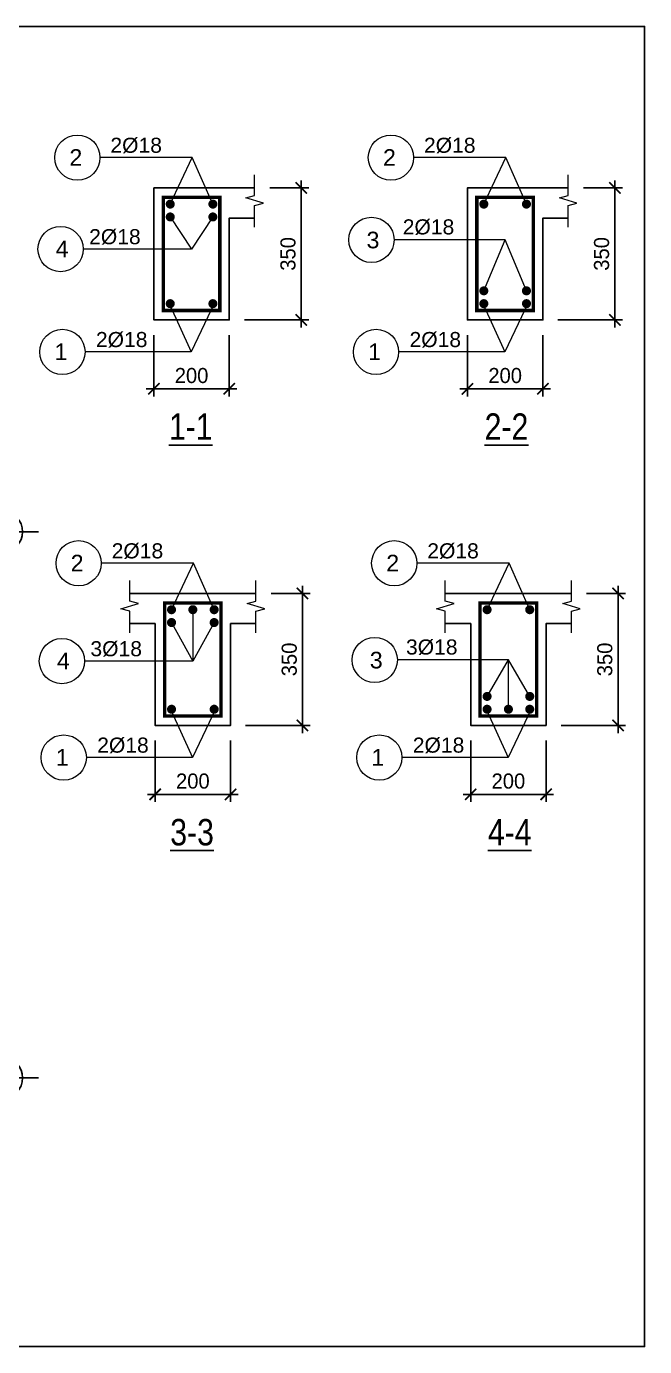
# Model space of a CAD drawing. Header units: millimetres. Extents: x -559287 to -299624, y 2351330 to 2655682.
# Drawn here: x -493174 to -484977, y 2515222 to 2532719 of the extents above; entities that cross this region are included whole.
import ezdxf
from ezdxf.enums import TextEntityAlignment as Align

# ---------------------------------------------------------------- set-up
doc = ezdxf.new("R2010")
doc.units = ezdxf.units.MM
doc.header["$LTSCALE"] = 10
doc.layers.get('0').update_dxf_attribs({"lineweight": 20})
doc.layers.get('Defpoints').update_dxf_attribs({"lineweight": 20})
for name, color, linetype, lineweight in [('Dim', 251, 'Continuous', 15), ('Net manh', 8, 'Continuous', 13), ('Net thay', 4, 'Continuous', 25), ('Text', 54, 'Continuous', 25), ('Thep dai', 2, 'Continuous', 50), ('Thep doc', 140, 'Continuous', 60)]:
    doc.layers.add(name, color=color, linetype=linetype, lineweight=lineweight)
doc.layers.add('ththep', color=3, linetype='Continuous')
doc.styles.add('HELVE', font='VHAVAN.TTF', dxfattribs={"height": 800})
doc.styles.add('IN-NHO', font='VHELVEN.TTF', dxfattribs={"height": 200})
doc.styles.add('NGHIA5', font='arial_0.ttf', dxfattribs={"height": 180})
doc.styles.get("Standard").update_dxf_attribs({"font": 'nghia5.shx', "height": 200})
doc.styles.add('STYLE1-S1', font='VHARIALN.TTF')
doc.dimstyles.new('dim20', dxfattribs={"dimscale": 100, "dimtxt": 200, "dimasz": 1.5, "dimexe": 1, "dimexo": 2, "dimgap": 0.75, "dimtad": 1, "dimdec": 0, "dimlfac": 0.2, "dimzin": 0, "dimdsep": 46, "dimtxsty": 'Standard', "dimblk1": 'ARCHTICK', "dimblk2": 'ARCHTICK', "dimsah": 1, "dimcen": 0.09, "dimdle": 1, "dimclrd": 256, "dimclre": 256, "dimclrt": 54, "dimadec": 0, "dimazin": 0, "dimtfac": 1, "dimtdec": 0, "dimtofl": 0, "dimtmove": 2, "dimatfit": 3, "dimfxl": 0, "dimtolj": 1, "dimtzin": 0, "dimarcsym": 0})

# ---------------------------------------------------------------- blocks, each defined once
blk = doc.blocks.new('truc ngang-helve')
for points in [[(0, -4.8), (0, 0)], [(-2.33, -7.13), (-7.13, -7.13)], [(2.33, -7.13), (7.13, -7.13)], [(0, -9.45), (0, -14.26)]]:
    blk.add_lwpolyline(points)
blk.add_circle((0, -7.13), 4)
at = {"style": 'HELVE'}
blk.add_attdef('A', text='', height=4.5, dxfattribs=at).set_placement((0.03, -7.01), align=Align.MIDDLE_CENTER)
blk = doc.blocks.new('_ARCHTICK')
at = {"color": 0, "linetype": 'ByBlock', "const_width": 0.15}
blk.add_lwpolyline([(-0.5, -0.5), (0.5, 0.5)], dxfattribs=at)
blk = doc.blocks.new('*D187')
at = {"layer": 'Defpoints', "color": 0, "transparency": 16777216}
for p in [(-491484, 2528829), (-490484, 2528829), (-490484, 2527916)]:
    blk.add_point(p, dxfattribs=at)
at = {"layer": 'Dim', "lineweight": -2, "transparency": 16777216}
for p, q in [((-491484, 2528629), (-491484, 2527816)), ((-490484, 2528629), (-490484, 2527816)), ((-491584, 2527916), (-490384, 2527916))]:
    blk.add_line(p, q, dxfattribs=at)
at = {"layer": 'Dim', "lineweight": -2, "transparency": 16777216, "xscale": 150, "yscale": 150, "zscale": 150, "rotation": 180}
blk.add_blockref('_ARCHTICK', (-491484, 2527916), dxfattribs=at)
at = {"layer": 'Dim', "lineweight": -2, "transparency": 16777216, "xscale": 150, "yscale": 150, "zscale": 150}
blk.add_blockref('_ARCHTICK', (-490484, 2527916), dxfattribs=at)
at = {"layer": 'Dim', "color": 54, "transparency": 16777216, "insert": (-490984, 2528091), "char_height": 200, "attachment_point": 5}
blk.add_mtext('\\A1;200', dxfattribs=at)
blk = doc.blocks.new('*D188')
at = {"layer": 'Defpoints', "color": 0, "transparency": 16777216}
for p in [(-490147, 2530579), (-489530, 2530579), (-490484, 2528829)]:
    blk.add_point(p, dxfattribs=at)
at = {"layer": 'Dim', "lineweight": -2, "transparency": 16777216}
for p, q in [((-489947, 2530579), (-489430, 2530579)), ((-489530, 2528729), (-489530, 2530679)), ((-490284, 2528829), (-489430, 2528829))]:
    blk.add_line(p, q, dxfattribs=at)
at = {"layer": 'Dim', "lineweight": -2, "transparency": 16777216, "xscale": 150, "yscale": 150, "zscale": 150}
for p, rotation in [((-489530, 2530579), 90), ((-489530, 2528829), 270)]:
    blk.add_blockref('_ARCHTICK', p, dxfattribs=dict(at, rotation=rotation))
at = {"layer": 'Dim', "color": 54, "transparency": 16777216, "insert": (-489705, 2529704), "char_height": 200, "attachment_point": 5, "rotation": 90}
blk.add_mtext('\\A1;350', dxfattribs=at)
blk = doc.blocks.new('*D189')
at = {"layer": 'Defpoints', "color": 0, "transparency": 16777216}
for p in [(-487326, 2528829), (-486326, 2528829), (-486326, 2527916)]:
    blk.add_point(p, dxfattribs=at)
at = {"layer": 'Dim', "lineweight": -2, "transparency": 16777216}
for p, q in [((-487326, 2528629), (-487326, 2527816)), ((-486326, 2528629), (-486326, 2527816)), ((-487426, 2527916), (-486226, 2527916))]:
    blk.add_line(p, q, dxfattribs=at)
at = {"layer": 'Dim', "lineweight": -2, "transparency": 16777216, "xscale": 150, "yscale": 150, "zscale": 150, "rotation": 180}
blk.add_blockref('_ARCHTICK', (-487326, 2527916), dxfattribs=at)
at = {"layer": 'Dim', "lineweight": -2, "transparency": 16777216, "xscale": 150, "yscale": 150, "zscale": 150}
blk.add_blockref('_ARCHTICK', (-486326, 2527916), dxfattribs=at)
at = {"layer": 'Dim', "color": 54, "transparency": 16777216, "insert": (-486826, 2528091), "char_height": 200, "attachment_point": 5}
blk.add_mtext('\\A1;200', dxfattribs=at)
blk = doc.blocks.new('*D190')
at = {"layer": 'Defpoints', "color": 0, "transparency": 16777216}
for p in [(-485989, 2530579), (-485372, 2530579), (-486326, 2528829)]:
    blk.add_point(p, dxfattribs=at)
at = {"layer": 'Dim', "lineweight": -2, "transparency": 16777216}
for p, q in [((-485789, 2530579), (-485272, 2530579)), ((-485372, 2528729), (-485372, 2530679)), ((-486126, 2528829), (-485272, 2528829))]:
    blk.add_line(p, q, dxfattribs=at)
at = {"layer": 'Dim', "lineweight": -2, "transparency": 16777216, "xscale": 150, "yscale": 150, "zscale": 150}
for p, rotation in [((-485372, 2530579), 90), ((-485372, 2528829), 270)]:
    blk.add_blockref('_ARCHTICK', p, dxfattribs=dict(at, rotation=rotation))
at = {"layer": 'Dim', "color": 54, "transparency": 16777216, "insert": (-485547, 2529704), "char_height": 200, "attachment_point": 5, "rotation": 90}
blk.add_mtext('\\A1;350', dxfattribs=at)
blk = doc.blocks.new('*D191')
at = {"layer": 'Defpoints', "color": 0, "transparency": 16777216}
for p in [(-491467, 2523454), (-490467, 2523454), (-490467, 2522541)]:
    blk.add_point(p, dxfattribs=at)
at = {"layer": 'Dim', "lineweight": -2, "transparency": 16777216}
for p, q in [((-491467, 2523254), (-491467, 2522441)), ((-490467, 2523254), (-490467, 2522441)), ((-491567, 2522541), (-490367, 2522541))]:
    blk.add_line(p, q, dxfattribs=at)
at = {"layer": 'Dim', "lineweight": -2, "transparency": 16777216, "xscale": 150, "yscale": 150, "zscale": 150, "rotation": 180}
blk.add_blockref('_ARCHTICK', (-491467, 2522541), dxfattribs=at)
at = {"layer": 'Dim', "lineweight": -2, "transparency": 16777216, "xscale": 150, "yscale": 150, "zscale": 150}
blk.add_blockref('_ARCHTICK', (-490467, 2522541), dxfattribs=at)
at = {"layer": 'Dim', "color": 54, "transparency": 16777216, "insert": (-490967, 2522716), "char_height": 200, "attachment_point": 5}
blk.add_mtext('\\A1;200', dxfattribs=at)
blk = doc.blocks.new('*D192')
at = {"layer": 'Defpoints', "color": 0, "transparency": 16777216}
for p in [(-490130, 2525204), (-489513, 2525204), (-490467, 2523454)]:
    blk.add_point(p, dxfattribs=at)
at = {"layer": 'Dim', "lineweight": -2, "transparency": 16777216}
for p, q in [((-489513, 2523354), (-489513, 2525304)), ((-489930, 2525204), (-489413, 2525204)), ((-490267, 2523454), (-489413, 2523454))]:
    blk.add_line(p, q, dxfattribs=at)
at = {"layer": 'Dim', "lineweight": -2, "transparency": 16777216, "xscale": 150, "yscale": 150, "zscale": 150}
for p, rotation in [((-489513, 2525204), 90), ((-489513, 2523454), 270)]:
    blk.add_blockref('_ARCHTICK', p, dxfattribs=dict(at, rotation=rotation))
at = {"layer": 'Dim', "color": 54, "transparency": 16777216, "insert": (-489688, 2524329), "char_height": 200, "attachment_point": 5, "rotation": 90}
blk.add_mtext('\\A1;350', dxfattribs=at)
blk = doc.blocks.new('*D193')
at = {"layer": 'Defpoints', "color": 0, "transparency": 16777216}
for p in [(-487283, 2523454), (-486283, 2523454), (-486283, 2522541)]:
    blk.add_point(p, dxfattribs=at)
at = {"layer": 'Dim', "lineweight": -2, "transparency": 16777216}
for p, q in [((-487283, 2523254), (-487283, 2522441)), ((-486283, 2523254), (-486283, 2522441)), ((-487383, 2522541), (-486183, 2522541))]:
    blk.add_line(p, q, dxfattribs=at)
at = {"layer": 'Dim', "lineweight": -2, "transparency": 16777216, "xscale": 150, "yscale": 150, "zscale": 150, "rotation": 180}
blk.add_blockref('_ARCHTICK', (-487283, 2522541), dxfattribs=at)
at = {"layer": 'Dim', "lineweight": -2, "transparency": 16777216, "xscale": 150, "yscale": 150, "zscale": 150}
blk.add_blockref('_ARCHTICK', (-486283, 2522541), dxfattribs=at)
at = {"layer": 'Dim', "color": 54, "transparency": 16777216, "insert": (-486783, 2522716), "char_height": 200, "attachment_point": 5}
blk.add_mtext('\\A1;200', dxfattribs=at)
blk = doc.blocks.new('*D194')
at = {"layer": 'Defpoints', "color": 0, "transparency": 16777216}
for p in [(-485946, 2525204), (-485329, 2525204), (-486283, 2523454)]:
    blk.add_point(p, dxfattribs=at)
at = {"layer": 'Dim', "lineweight": -2, "transparency": 16777216}
for p, q in [((-485329, 2523354), (-485329, 2525304)), ((-485746, 2525204), (-485229, 2525204)), ((-486083, 2523454), (-485229, 2523454))]:
    blk.add_line(p, q, dxfattribs=at)
at = {"layer": 'Dim', "lineweight": -2, "transparency": 16777216, "xscale": 150, "yscale": 150, "zscale": 150}
for p, rotation in [((-485329, 2525204), 90), ((-485329, 2523454), 270)]:
    blk.add_blockref('_ARCHTICK', p, dxfattribs=dict(at, rotation=rotation))
at = {"layer": 'Dim', "color": 54, "transparency": 16777216, "insert": (-485504, 2524329), "char_height": 200, "attachment_point": 5, "rotation": 90}
blk.add_mtext('\\A1;350', dxfattribs=at)

msp = doc.modelspace()

# ---------------------------------------------------------------- linework, layer by layer
at = {"layer": 'Net manh'}
for points in [[(-490701.5, 2530363.9), (-490974.6, 2530979.9), (-492198.4, 2530979.9)], [(-491266.8, 2530363.9), (-490974.6, 2530979.9), (-492198.4, 2530979.9)], [(-486543.5, 2530363.9), (-486816.6, 2530979.9), (-488040.4, 2530979.9)], [(-487108.8, 2530363.9), (-486816.6, 2530979.9), (-488040.4, 2530979.9)], [(-491266.8, 2530193.9), (-490984.1, 2529768.2), (-492420.7, 2529768.2)], [(-490701.5, 2530193.9), (-490984.1, 2529768.2), (-492420.7, 2529768.2)], [(-487108.8, 2529214.7), (-486826.2, 2529890.4), (-488298.3, 2529890.4)], [(-486543.5, 2529214.7), (-486826.2, 2529890.4), (-488298.3, 2529890.4)], [(-491284.3, 2529054.3), (-490989.3, 2528404.9), (-492396.3, 2528404.9)], [(-490678.4, 2529053.7), (-490989.3, 2528404.9), (-492396.3, 2528404.9)], [(-487126.3, 2529054.3), (-486831.3, 2528404.9), (-488238.3, 2528404.9)], [(-486520.4, 2529053.7), (-486831.3, 2528404.9), (-488238.3, 2528404.9)], [(-490684.4, 2524988.4), (-490957.5, 2525604.3), (-492181.3, 2525604.3)], [(-491249.7, 2524988.4), (-490957.5, 2525604.3), (-492181.3, 2525604.3)], [(-486500.1, 2524988.4), (-486773.2, 2525604.3), (-487997, 2525604.3)], [(-487065.4, 2524988.4), (-486773.2, 2525604.3), (-487997, 2525604.3)], [(-490967.1, 2524988.4), (-490967.1, 2524307.1), (-492403.6, 2524307.1)], [(-491249.7, 2524818.4), (-490967.1, 2524307.1), (-492403.6, 2524307.1)], [(-490684.4, 2524818.4), (-490967.1, 2524307.1), (-492403.6, 2524307.1)], [(-487065.4, 2523839.1), (-486782.8, 2524322.1), (-488254.9, 2524322.1)], [(-486500.1, 2523839.1), (-486782.8, 2524322.1), (-488254.9, 2524322.1)], [(-486782.8, 2523669.1), (-486782.8, 2524322.1), (-488254.9, 2524322.1)], [(-491267.2, 2523678.8), (-490972.2, 2523029.3), (-492379.2, 2523029.3)], [(-490661.3, 2523678.1), (-490972.2, 2523029.3), (-492379.2, 2523029.3)], [(-487082.9, 2523678.8), (-486787.9, 2523029.3), (-488194.9, 2523029.3)], [(-486477, 2523678.1), (-486787.9, 2523029.3), (-488194.9, 2523029.3)]]:
    msp.add_lwpolyline(points, dxfattribs=at)
at = {"layer": 'Net manh', "ltscale": 3}
for points in [[(-490147.4, 2530058.4), (-490147.4, 2530346.5), (-490031.5, 2530377.5), (-490263.3, 2530447.4), (-490147.4, 2530478.5), (-490147.4, 2530752.4)], [(-485989.4, 2530058.4), (-485989.4, 2530346.5), (-485873.5, 2530377.5), (-486105.3, 2530447.4), (-485989.4, 2530478.5), (-485989.4, 2530752.4)], [(-491803.8, 2524682.8), (-491803.8, 2524970.9), (-491919.7, 2525002), (-491687.9, 2525071.9), (-491803.8, 2525102.9), (-491803.8, 2525376.8)], [(-490130.3, 2524682.8), (-490130.3, 2524970.9), (-490014.4, 2525002), (-490246.2, 2525071.9), (-490130.3, 2525102.9), (-490130.3, 2525376.8)], [(-487619.5, 2524682.8), (-487619.5, 2524970.9), (-487735.4, 2525002), (-487503.6, 2525071.9), (-487619.5, 2525102.9), (-487619.5, 2525376.8)], [(-485946, 2524682.8), (-485946, 2524970.9), (-485830.1, 2525002), (-486061.9, 2525071.9), (-485946, 2525102.9), (-485946, 2525376.8)]]:
    msp.add_lwpolyline(points, dxfattribs=at)
at = {"layer": 'Net manh'}
for centre in [(-492498.4, 2530979.9), (-488340.4, 2530979.9), (-492720.7, 2529768.2), (-488598.3, 2529890.4), (-492696.3, 2528404.9), (-488538.3, 2528404.9), (-492481.3, 2525604.3), (-488297, 2525604.3), (-492703.6, 2524307.1), (-488554.9, 2524322.1), (-492679.2, 2523029.3), (-488494.9, 2523029.3)]:
    msp.add_circle(centre, 300, dxfattribs=at)
at = {"layer": 'Net thay', "ltscale": 10}
for points in [[(-490147.4, 2530579.3), (-491484.1, 2530579.3), (-491484.1, 2528829.3), (-490484.1, 2528829.3), (-490484.1, 2530179.3), (-490147.4, 2530179.3)], [(-485989.4, 2530579.3), (-487326.2, 2530579.3), (-487326.2, 2528829.3), (-486326.2, 2528829.3), (-486326.2, 2530179.3), (-485989.4, 2530179.3)], [(-490130.3, 2525203.8), (-491803.8, 2525203.8)], [(-485946, 2525203.8), (-487619.5, 2525203.8)], [(-491803.8, 2524803.8), (-491467.1, 2524803.8), (-491467.1, 2523453.8), (-490467.1, 2523453.8), (-490467.1, 2524803.8), (-490130.3, 2524803.8)], [(-487619.5, 2524803.8), (-487282.8, 2524803.8), (-487282.8, 2523453.8), (-486282.8, 2523453.8), (-486282.8, 2524803.8), (-485946, 2524803.8)]]:
    msp.add_lwpolyline(points, dxfattribs=at)
at = {"layer": 'Thep dai', "const_width": 45}
for points in [[(-491359.1, 2528954.3), (-490609.1, 2528954.3), (-490609.1, 2530454.3), (-491359.1, 2530454.3), (-491359.1, 2528954.3)], [(-487201.2, 2528954.3), (-486451.2, 2528954.3), (-486451.2, 2530454.3), (-487201.2, 2530454.3), (-487201.2, 2528954.3)], [(-491342.1, 2523578.8), (-490592.1, 2523578.8), (-490592.1, 2525078.8), (-491342.1, 2525078.8), (-491342.1, 2523578.8)], [(-487157.8, 2523578.8), (-486407.8, 2523578.8), (-486407.8, 2525078.8), (-487157.8, 2525078.8), (-487157.8, 2523578.8)]]:
    msp.add_lwpolyline(points, dxfattribs=at)
at = {"layer": 'Thep doc', "const_width": 60}
for points in [[(-491296.8, 2530363.9, 1), (-491236.8, 2530363.9, 1)], [(-490671.5, 2530363.9, -1), (-490731.5, 2530363.9, -1)], [(-487138.8, 2530363.9, 1), (-487078.8, 2530363.9, 1)], [(-486513.5, 2530363.9, -1), (-486573.5, 2530363.9, -1)], [(-491296.8, 2530193.9, 1), (-491236.8, 2530193.9, 1)], [(-490671.5, 2530193.9, -1), (-490731.5, 2530193.9, -1)], [(-487138.8, 2529214.7, -1), (-487078.8, 2529214.7, -1)], [(-486513.5, 2529214.7, 1), (-486573.5, 2529214.7, 1)], [(-491296.8, 2529044.7, -1), (-491236.8, 2529044.7, -1)], [(-490671.5, 2529044.7, 1), (-490731.5, 2529044.7, 1)], [(-487138.8, 2529044.7, -1), (-487078.8, 2529044.7, -1)], [(-486513.5, 2529044.7, 1), (-486573.5, 2529044.7, 1)], [(-491279.7, 2524988.4, 1), (-491219.7, 2524988.4, 1)], [(-490937.1, 2524988.4, -1), (-490997.1, 2524988.4, -1)], [(-490654.4, 2524988.4, -1), (-490714.4, 2524988.4, -1)], [(-487095.4, 2524988.4, 1), (-487035.4, 2524988.4, 1)], [(-486470.1, 2524988.4, -1), (-486530.1, 2524988.4, -1)], [(-491279.7, 2524818.4, 1), (-491219.7, 2524818.4, 1)], [(-490654.4, 2524818.4, -1), (-490714.4, 2524818.4, -1)], [(-487095.4, 2523839.1, -1), (-487035.4, 2523839.1, -1)], [(-486470.1, 2523839.1, 1), (-486530.1, 2523839.1, 1)], [(-491279.7, 2523669.1, -1), (-491219.7, 2523669.1, -1)], [(-490654.4, 2523669.1, 1), (-490714.4, 2523669.1, 1)], [(-487095.4, 2523669.1, -1), (-487035.4, 2523669.1, -1)], [(-486752.8, 2523669.1, 1), (-486812.8, 2523669.1, 1)], [(-486470.1, 2523669.1, 1), (-486530.1, 2523669.1, 1)]]:
    msp.add_lwpolyline(points, format="xyb", close=True, dxfattribs=at)
at = {"layer": 'ththep'}
msp.add_lwpolyline([(-509397.8, 2532719.4), (-484977.1, 2532719.4), (-484977.1, 2515221.5), (-509397.8, 2515221.5)], close=True, dxfattribs=at)

# ---------------------------------------------------------------- block references
at = {"layer": 'Net thay'}
ref = msp.add_blockref('truc ngang-helve', (-493490.8, 2526497.1), dxfattribs=dict(at, xscale=66.66666666662786, yscale=66.66666666651145, zscale=66.66666666666667))
ref.add_attrib('A', 'b', dxfattribs={"layer": 'Text', "height": 300, "style": 'HELVE'}).set_placement((-493498.1, 2526030), align=Align.MIDDLE_CENTER)
ref = msp.add_blockref('truc ngang-helve', (-493490.8, 2519258.6), dxfattribs=dict(at, xscale=66.66666666662786, yscale=66.66666666651145, zscale=66.66666666666667))
ref.add_attrib('A', 'b', dxfattribs={"layer": 'Text', "height": 300, "style": 'HELVE'}).set_placement((-493498.1, 2518791.5), align=Align.MIDDLE_CENTER)

# ---------------------------------------------------------------- texts
at = {"layer": 'Text', "ltscale": 3, "style": 'NGHIA5'}
for s, p in [('2%%C18', (-491718.5, 2531044.1)), ('2%%C18', (-487560.5, 2531044.1)), ('2%%C18', (-492000.5, 2529832.5)), ('2%%C18', (-487842.5, 2529962.3)), ('2%%C18', (-491910.5, 2528469.1)), ('2%%C18', (-487752.5, 2528469.1)), ('2%%C18', (-491701.4, 2525668.6)), ('2%%C18', (-487517.1, 2525668.6)), ('3%%C18', (-487799.1, 2524394.1)), ('3%%C18', (-491983.4, 2524371.4)), ('2%%C18', (-491893.4, 2523093.6)), ('2%%C18', (-487709.1, 2523093.6))]:
    msp.add_text(s, height=200, dxfattribs=at).set_placement(p, align=Align.CENTER)
at = {"layer": 'Text'}
for s, height, style, p in [('2', 220, 'IN-NHO', (-492518.3, 2530981.9)), ('2', 220, 'IN-NHO', (-488360.3, 2530981.9)), ('4', 220, 'IN-NHO', (-492700.8, 2529770.3)), ('3', 220, 'IN-NHO', (-488578.4, 2529888.4)), ('1', 220, 'IN-NHO', (-492716.2, 2528406.9)), ('1', 220, 'IN-NHO', (-488558.2, 2528406.9)), ('%%U1-1', 350, 'STYLE1-S1', (-490994.4, 2527415.3)), ('%%U2-2', 350, 'STYLE1-S1', (-486808.4, 2527415.3)), ('2', 220, 'IN-NHO', (-492501.2, 2525606.4)), ('2', 220, 'IN-NHO', (-488316.9, 2525606.4)), ('4', 220, 'IN-NHO', (-492683.7, 2524309.1)), ('3', 220, 'IN-NHO', (-488535, 2524320.1)), ('1', 220, 'IN-NHO', (-492699.1, 2523031.3)), ('1', 220, 'IN-NHO', (-488514.8, 2523031.3)), ('%%U3-3', 350, 'STYLE1-S1', (-490977.3, 2522039.8)), ('%%U4-4', 350, 'STYLE1-S1', (-486765, 2522039.8))]:
    msp.add_text(s, height=height, dxfattribs=dict(at, style=style)).set_placement(p, align=Align.MIDDLE_CENTER)

# ---------------------------------------------------------------- dimensions: what is measured, and where the dimension line sits
at = {"layer": 'Dim'}
for base, p1, p2, picture, middle in [((-489530.5, 2530579.3), (-490484.1, 2528829.3), (-490147.4, 2530579.3), '*D188', (-489705.5, 2529704.3)), ((-485372.5, 2530579.3), (-486326.2, 2528829.3), (-485989.4, 2530579.3), '*D190', (-485547.5, 2529704.3)), ((-489513.4, 2525203.8), (-490467.1, 2523453.8), (-490130.3, 2525203.8), '*D192', (-489688.4, 2524328.8)), ((-485329.1, 2525203.8), (-486282.8, 2523453.8), (-485946, 2525203.8), '*D194', (-485504.1, 2524328.8))]:
    dim = msp.add_linear_dim(base=base, p1=p1, p2=p2, angle=90, dimstyle='dim20', dxfattribs=at)
    dim.commit()
    dim.dimension.update_dxf_attribs({"geometry": picture, "text_midpoint": middle})
for base, p1, p2, picture, middle in [((-490484.1, 2527916.4), (-491484.1, 2528829.3), (-490484.1, 2528829.3), '*D187', (-490984.1, 2528091.4)), ((-486326.2, 2527916.4), (-487326.2, 2528829.3), (-486326.2, 2528829.3), '*D189', (-486826.2, 2528091.4)), ((-490467.1, 2522540.9), (-491467.1, 2523453.8), (-490467.1, 2523453.8), '*D191', (-490967.1, 2522715.9)), ((-486282.8, 2522540.9), (-487282.8, 2523453.8), (-486282.8, 2523453.8), '*D193', (-486782.8, 2522715.9))]:
    dim = msp.add_linear_dim(base=base, p1=p1, p2=p2, dimstyle='dim20', dxfattribs=at)
    dim.commit()
    dim.dimension.update_dxf_attribs({"geometry": picture, "text_midpoint": middle})

doc.saveas('drawing.dxf')
